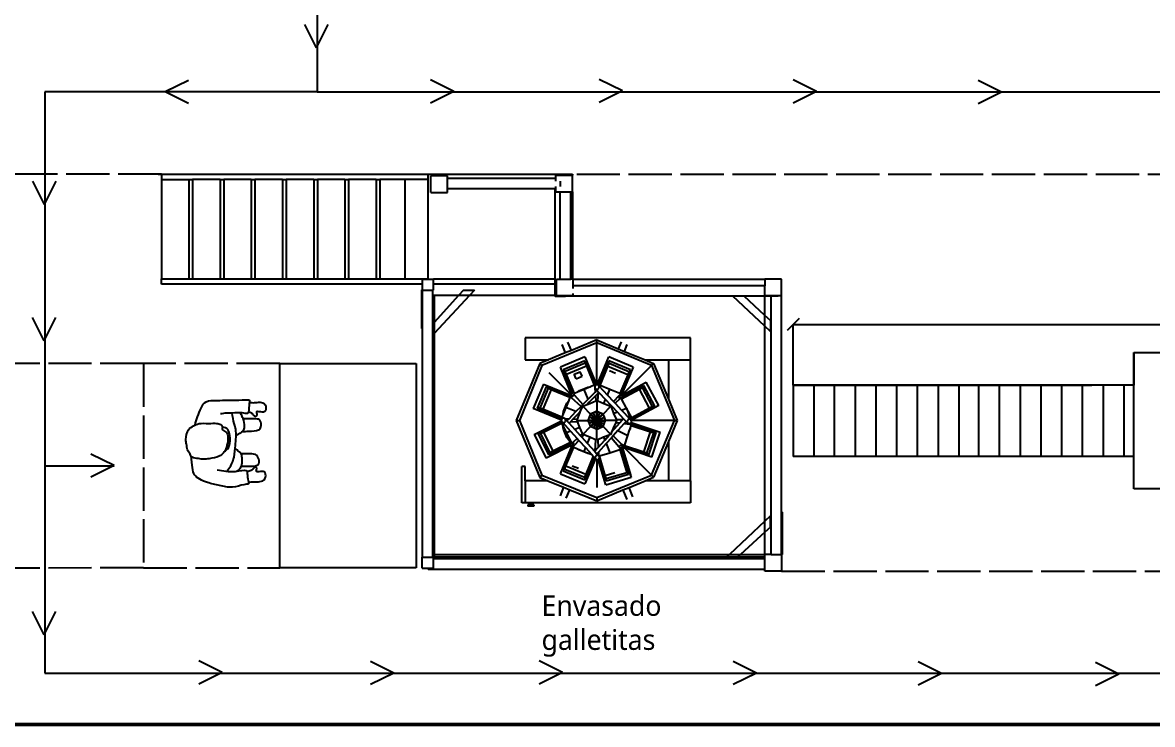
# Model space of a CAD drawing. Header units: millimetres. Extents: x 44692 to 100156, y -26273 to 14445.
# Drawn here: x 57370 to 64003, y -8084 to -3963 of the extents above; entities that cross this region are included whole.
import ezdxf

# ---------------------------------------------------------------- set-up
doc = ezdxf.new("R2010")
doc.units = ezdxf.units.MM
doc.header["$LTSCALE"] = 100
doc.linetypes.add('DASHEDX2', pattern=[3.048, 2.54, -0.508])
for name, color, linetype in [('Area circulacion', 50, 'DASHEDX2'), ('Area proceso', 90, 'DASHEDX2'), ('Cotas secundarias', 41, 'Continuous'), ('Maquinas', 200, 'Continuous'), ('Mesas-estantes', 230, 'Continuous'), ('Personal', 171, 'Continuous'), ('rotulo', 211, 'Continuous')]:
    doc.layers.add(name, color=color, linetype=linetype)
doc.layers.add('Flujo calidad', color=7, linetype='Continuous', true_color=0xf01919)
doc.layers.add('Paredes', color=7, linetype='Continuous', lineweight=50)
doc.styles.add('OpenSans', font='OpenSans-Regular.ttf')
doc.styles.add('OpenSansCondensed-Light', font='OpenSansCondensed-Light.ttf')
doc.dimstyles.new('Cotas Mateo', dxfattribs={"dimtxt": 120, "dimasz": 70, "dimexe": 0.375, "dimexo": 0.125, "dimgap": 0.1, "dimtad": 1, "dimdec": 0, "dimzin": 12, "dimdsep": 46, "dimtxsty": 'OpenSansCondensed-Light', "dimblk": 'OBLIQUE', "dimcen": 2.5, "dimazin": 3, "dimtfac": 0.5, "dimtdec": 0, "dimtmove": 2, "dimatfit": 3, "dimarcsym": 0})

# ---------------------------------------------------------------- blocks, each defined once
blk = doc.blocks.new('pa17-16')
for points, knots in [([(5.5575, 2.4391), (5.5549, 2.4218), (5.5525, 2.3852), (5.5491, 2.3329), (5.5712, 2.2599), (5.5431, 2.2589), (5.5029, 2.2526), (5.4793, 2.2435), (5.4785, 2.2813), (5.4499, 2.3438), (5.4658, 2.4235), (5.4776, 2.5033), (5.5116, 2.5798), (5.5552, 2.585), (5.608, 2.5962), (5.6336, 2.6001)], [0, 0, 0, 0, 0.404899, 0.829805, 1.276298, 1.516647, 1.885942, 2.122553, 2.418487, 2.881882, 3.382407, 3.897515, 4.613825, 5.020942, 5.393355, 5.393355, 5.393355, 5.393355]), ([(5.62, 2.5537), (5.6188, 2.5427), (5.6154, 2.5253), (5.6223, 2.4901), (5.6346, 2.4293), (5.661, 2.4064), (5.685, 2.3908), (5.7322, 2.3832), (5.7723, 2.3842), (5.7881, 2.3969), (5.8018, 2.4268), (5.8146, 2.4162), (5.8324, 2.4305), (5.8382, 2.4568), (5.8318, 2.5038), (5.8344, 2.5615), (5.8137, 2.5937), (5.7944, 2.6284), (5.7307, 2.6388), (5.7037, 2.6296), (5.6679, 2.626), (5.6442, 2.6055), (5.6228, 2.5961), (5.6214, 2.5667), (5.62, 2.5537)], [0, 0, 0, 0, 0.297584, 0.631064, 1.068635, 1.39533, 1.69617, 2.097861, 2.458938, 2.716293, 3.010442, 3.199165, 3.447293, 3.731671, 4.119196, 4.541864, 4.881702, 5.22714, 5.673063, 5.989311, 6.327668, 6.644571, 6.906626, 7.259736, 7.259736, 7.259736, 7.259736]), ([(5.8196, 2.5846), (5.837, 2.5819), (5.8817, 2.5675), (5.9755, 2.5418), (5.972, 2.4609), (5.9791, 2.3926), (5.9812, 2.315), (5.9891, 2.2612), (5.9692, 2.2664), (5.9401, 2.2663), (5.9063, 2.2668), (5.9005, 2.2811), (5.909, 2.3184), (5.9007, 2.3606), (5.9019, 2.4011), (5.8964, 2.4238), (5.8933, 2.4348)], [6.682038, 6.682038, 6.682038, 6.682038, 7.076266, 7.806153, 8.304227, 8.77662, 9.284333, 9.649979, 9.844608, 10.160206, 10.472731, 10.661147, 10.998544, 11.371438, 11.724832, 12.051545, 12.051545, 12.051545, 12.051545]), ([(5.5522, 2.3809), (5.573, 2.3653), (5.6222, 2.3398), (5.6924, 2.3383), (5.7952, 2.3323), (5.8376, 2.352), (5.881, 2.3613), (5.9019, 2.366)], [0, 0, 0, 0, 0.49262, 0.970296, 1.525877, 1.91054, 2.357805, 2.357805, 2.357805, 2.357805]), ([(5.6724, 2.3994), (5.675, 2.3947), (5.6837, 2.383), (5.7041, 2.3718), (5.7348, 2.3697), (5.774, 2.3728), (5.8085, 2.3874), (5.8116, 2.4015), (5.8144, 2.4199)], [0.121052, 0.121052, 0.121052, 0.121052, 0.297289, 0.584433, 0.895396, 1.26174, 1.600834, 1.760925, 1.760925, 1.760925, 1.760925]), ([(5.5552, 2.3206), (5.5597, 2.3147), (5.5706, 2.3043), (5.5892, 2.2916), (5.6248, 2.2913), (5.6613, 2.2967), (5.6731, 2.3154), (5.6858, 2.3299), (5.6912, 2.3378)], [0, 0, 0, 0, 0.262594, 0.520609, 0.853848, 1.185107, 1.43842, 1.738028, 1.738028, 1.738028, 1.738028]), ([(5.7713, 2.3359), (5.7736, 2.3305), (5.7786, 2.3203), (5.7954, 2.2951), (5.8154, 2.2848), (5.8612, 2.2906), (5.8838, 2.3057), (5.8988, 2.3117), (5.9058, 2.3148)], [0, 0, 0, 0, 0.233477, 0.532145, 0.79329, 1.163492, 1.458071, 1.725911, 1.725911, 1.725911, 1.725911]), ([(5.4915, 2.2484), (5.4936, 2.2374), (5.4981, 2.215), (5.4968, 2.1806), (5.512, 2.1445), (5.5569, 2.147), (5.5634, 2.1681), (5.5498, 2.2128), (5.5753, 2.1995), (5.5912, 2.209), (5.5741, 2.2257), (5.5617, 2.2339), (5.5559, 2.2515), (5.5556, 2.26)], [0, 0, 0, 0, 0.324329, 0.654038, 0.980089, 1.31306, 1.562526, 1.890179, 2.123217, 2.319335, 2.559559, 2.78492, 3.066636, 3.066636, 3.066636, 3.066636]), ([(5.5867, 2.2952), (5.5866, 2.2877), (5.5872, 2.2667), (5.5883, 2.1873), (5.6353, 2.19), (5.6673, 2.2128), (5.6606, 2.2618), (5.6599, 2.2881), (5.6606, 2.3008)], [0.078483, 0.078483, 0.078483, 0.078483, 0.321516, 0.797556, 1.122606, 1.448668, 1.830958, 2.166281, 2.166281, 2.166281, 2.166281]), ([(5.7943, 2.2992), (5.7951, 2.2858), (5.7984, 2.2614), (5.8038, 2.2002), (5.8255, 2.1869), (5.8672, 2.191), (5.8755, 2.2117), (5.8718, 2.2605), (5.8715, 2.286), (5.871, 2.2978)], [0, 0, 0, 0, 0.353805, 0.775896, 1.041599, 1.377968, 1.615337, 2.001902, 2.313716, 2.313716, 2.313716, 2.313716]), ([(5.9713, 2.2652), (5.9703, 2.2553), (5.9686, 2.234), (5.9786, 2.2017), (5.9668, 2.1644), (5.9218, 2.1628), (5.9134, 2.1832), (5.9229, 2.229), (5.8988, 2.2135), (5.882, 2.2215), (5.8976, 2.2397), (5.908, 2.248), (5.912, 2.2618), (5.9127, 2.2683)], [0.038839, 0.038839, 0.038839, 0.038839, 0.324329, 0.654038, 0.980089, 1.31306, 1.562526, 1.890179, 2.123217, 2.319335, 2.559559, 2.78492, 2.989829, 2.989829, 2.989829, 2.989829])]:
    blk.add_open_spline(points, degree=3, knots=knots)
blk = doc.blocks.new('_OBLIQUE')
at = {"color": 0, "linetype": 'ByBlock'}
blk.add_line((-0.5, -0.5), (0.5, 0.5), dxfattribs=at)
blk = doc.blocks.new('*D85')
at = {"layer": 'Cotas secundarias', "color": 0, "lineweight": -2, "transparency": 16777216}
for p, q in [((61893.7, -6091.3), (61893.7, -5735.9)), ((61893.7, -5736.3), (65713.9, -5736.3)), ((68893.7, -5736.3), (66137, -5736.3)), ((68893.7, -5953.4), (68893.7, -5735.9))]:
    blk.add_line(p, q, dxfattribs=at)
at = {"layer": 'Defpoints', "color": 0, "transparency": 16777216}
for p in [(68893.7, -5736.3), (68893.7, -5953.5), (61893.7, -6091.4)]:
    blk.add_point(p, dxfattribs=at)
at = {"layer": 'Cotas secundarias', "color": 0, "lineweight": -2, "transparency": 16777216, "xscale": 70, "yscale": 70, "zscale": 70, "rotation": 180}
blk.add_blockref('_OBLIQUE', (61893.7, -5736.3), dxfattribs=at)
at = {"layer": 'Cotas secundarias', "color": 0, "lineweight": -2, "transparency": 16777216, "xscale": 70, "yscale": 70, "zscale": 70}
blk.add_blockref('_OBLIQUE', (68893.7, -5736.3), dxfattribs=at)
at = {"layer": 'Cotas secundarias', "color": 0, "transparency": 16777216, "insert": (65925.5, -5736.3), "char_height": 120, "attachment_point": 5, "style": 'OpenSansCondensed-Light'}
blk.add_mtext('7000', dxfattribs=at)

msp = doc.modelspace()

# ---------------------------------------------------------------- linework, layer by layer
at = {"layer": 'Area circulacion', "linetype": 'DASHEDX2'}
msp.add_line((58184.399, -4852.442), (54277.907, -4852.474), dxfattribs=at)
at = {"layer": 'Area circulacion', "color": 2, "linetype": 'DASHEDX2'}
for p, q in [((58184.399, -4852.442), (72058.876, -4852.442)), ((61825.47, -7183.835), (68762.546, -7183.835))]:
    msp.add_line(p, q, dxfattribs=at)
at = {"layer": 'Area circulacion'}
for p, q in [((58079.848, -5965.563), (54277.906, -5965.563)), ((58079.848, -7165.563), (54277.905, -7167.662))]:
    msp.add_line(p, q, dxfattribs=at)
at = {"layer": 'Area proceso', "linetype": 'DASHEDX2'}
for p, q in [((58879.848, -5965.563), (58079.848, -5965.563)), ((58079.848, -5965.563), (58079.848, -7165.563)), ((58079.848, -7165.563), (58879.848, -7165.563))]:
    msp.add_line(p, q, dxfattribs=at)
at = {"layer": 'Flujo calidad'}
for p, q in [((59098.703, -3655.216), (59098.703, -4369.534)), ((59096.026, -4111.065), (59027.663, -3974.341)), ((59096.026, -4111.065), (59164.388, -3974.341)), ((58206.444, -4368.829), (58343.169, -4300.467)), ((59901.043, -4368.515), (59764.319, -4300.152)), ((60891.853, -4364.935), (60755.129, -4296.573)), ((62031.34, -4368.45), (61894.615, -4300.088)), ((63117.079, -4372.121), (62980.355, -4303.759)), ((59098.703, -4369.534), (57499.47, -4369.534)), ((57499.47, -4369.534), (57499.47, -6565.077)), ((58206.444, -4368.829), (58343.169, -4437.192)), ((59098.703, -4369.534), (64840.942, -4369.534)), ((59901.043, -4368.515), (59764.319, -4436.877)), ((60891.853, -4364.935), (60755.129, -4433.298)), ((62031.34, -4368.45), (61894.615, -4436.812)), ((63117.079, -4372.121), (62980.355, -4440.483)), ((57498.618, -5032.009), (57430.255, -4895.284)), ((57498.618, -5032.009), (57566.98, -4895.284)), ((57496.047, -5832.332), (57427.685, -5695.607)), ((57496.047, -5832.332), (57564.409, -5695.607)), ((57906.614, -6564.859), (57769.889, -6496.497)), ((57499.47, -6565.077), (57499.47, -7784.112)), ((57499.47, -6565.077), (57907.652, -6565.077)), ((57906.614, -6564.859), (57769.889, -6633.221)), ((57495.756, -7557.781), (57427.394, -7421.056)), ((57495.756, -7557.781), (57564.118, -7421.056)), ((58540.611, -7778.668), (58403.887, -7710.306)), ((59548.811, -7782.37), (59412.087, -7714.008)), ((60539.621, -7778.791), (60402.897, -7710.429)), ((61679.108, -7782.305), (61542.383, -7713.943)), ((62764.847, -7785.977), (62628.123, -7717.615)), ((63805.484, -7789.685), (63668.76, -7721.323)), ((57499.47, -7784.112), (64622.277, -7784.112)), ((58540.611, -7778.668), (58403.887, -7847.03)), ((59548.811, -7782.37), (59412.087, -7850.732)), ((60539.621, -7778.791), (60402.897, -7847.153)), ((61679.108, -7782.305), (61542.383, -7850.667)), ((62764.847, -7785.977), (62628.123, -7854.339)), ((63805.484, -7789.685), (63668.76, -7858.047))]:
    msp.add_line(p, q, dxfattribs=at)
at = {"layer": 'Maquinas'}
for p, q in [((58164.991, -4852.442), (58184.399, -4852.442)), ((58184.399, -4852.442), (58184.399, -4884.789)), ((58184.399, -4852.442), (59749.958, -4852.442)), ((58184.399, -4884.789), (58184.399, -5467.021)), ((58184.399, -4884.789), (58346.13, -4884.789)), ((58346.13, -4884.789), (58346.13, -5467.021)), ((58346.13, -4884.789), (58367.554, -4884.789)), ((58367.554, -4884.789), (58367.554, -5467.021)), ((58529.286, -4884.789), (58367.554, -4884.789)), ((58529.286, -4884.789), (58529.286, -5467.021)), ((58529.286, -4884.789), (58550.71, -4884.789)), ((58550.71, -4884.789), (58550.71, -5467.021)), ((58712.441, -4884.789), (58550.71, -4884.789)), ((58712.441, -4884.789), (58712.441, -5467.021)), ((58712.441, -4884.789), (58733.865, -4884.789)), ((58733.865, -4884.789), (58733.865, -5467.021)), ((58895.597, -4884.789), (58733.865, -4884.789)), ((58895.597, -4884.789), (58895.597, -5467.021)), ((58895.597, -4884.789), (58917.021, -4884.789)), ((58917.021, -4884.789), (58917.021, -5467.021)), ((59078.752, -4884.789), (58917.021, -4884.789)), ((59078.752, -4884.789), (59078.752, -5467.021)), ((59078.752, -4884.789), (59100.176, -4884.789)), ((59100.176, -4884.789), (59100.176, -5467.021)), ((59261.908, -4884.789), (59100.176, -4884.789)), ((59261.908, -4884.789), (59261.908, -5467.021)), ((59261.908, -4884.789), (59283.332, -4884.789)), ((59283.332, -4884.789), (59283.332, -5467.021)), ((59445.063, -4884.789), (59283.332, -4884.789)), ((59445.063, -4884.789), (59445.063, -5467.021)), ((59445.063, -4884.789), (59466.487, -4884.789)), ((59466.487, -4884.789), (59466.487, -5467.021)), ((59614.385, -4884.789), (59466.487, -4884.789)), ((59614.385, -4884.789), (59614.385, -5467.021)), ((59749.958, -4884.789), (59614.385, -4884.789)), ((59749.958, -4884.789), (59749.958, -4852.442)), ((59749.958, -4852.442), (60597.43, -4852.442)), ((59749.958, -5467.021), (59749.958, -4884.789)), ((59864.359, -4863.93), (59767.321, -4863.93)), ((59767.321, -4960.969), (59767.321, -4863.93)), ((59864.359, -4878.824), (59864.359, -4863.93)), ((60500.392, -4878.824), (59864.359, -4878.824)), ((59864.359, -4940.417), (59864.359, -4878.824)), ((60500.392, -4860.073), (60597.43, -4860.073)), ((60500.392, -4878.824), (60500.392, -4860.073)), ((60500.392, -4894.005), (60500.392, -4878.824)), ((60526.433, -4894.005), (60526.433, -4925.235)), ((60597.43, -4852.442), (60597.43, -4860.073)), ((60597.43, -4957.112), (60597.43, -4860.073)), ((59767.321, -4960.969), (59864.359, -4960.969)), ((59864.359, -4960.969), (59864.359, -4940.417)), ((60495.637, -4940.417), (59864.359, -4940.417)), ((60500.392, -4940.417), (60495.637, -4940.417)), ((60495.637, -5469.483), (60495.637, -4940.417)), ((60500.392, -4940.417), (60500.392, -4925.235)), ((60500.392, -4957.112), (60500.392, -4940.417)), ((60500.392, -4957.112), (60526.269, -4957.112)), ((60526.269, -5469.483), (60526.269, -4957.112)), ((60526.269, -4957.112), (60587.862, -4957.112)), ((60587.862, -5469.483), (60587.862, -4957.112)), ((60587.862, -4957.112), (60597.43, -4957.112)), ((60597.43, -4957.112), (60597.43, -5469.483)), ((58184.399, -5499.368), (58184.399, -5467.021)), ((58184.399, -5467.021), (58346.13, -5467.021)), ((59716.493, -5499.368), (58184.399, -5499.368)), ((58346.13, -5467.021), (58367.554, -5467.021)), ((58367.554, -5467.021), (58529.286, -5467.021)), ((58529.286, -5467.021), (58550.71, -5467.021)), ((58550.71, -5467.021), (58712.441, -5467.021)), ((58712.441, -5467.021), (58733.865, -5467.021)), ((58733.865, -5467.021), (58895.597, -5467.021)), ((58895.597, -5467.021), (58917.021, -5467.021)), ((58917.021, -5467.021), (59078.752, -5467.021)), ((59078.752, -5467.021), (59100.176, -5467.021)), ((59100.176, -5467.021), (59261.908, -5467.021)), ((59261.908, -5467.021), (59283.332, -5467.021)), ((59283.332, -5467.021), (59445.063, -5467.021)), ((59445.063, -5467.021), (59466.487, -5467.021)), ((59466.487, -5467.021), (59614.385, -5467.021)), ((59614.385, -5467.021), (59749.958, -5467.021)), ((59716.493, -5469.483), (59716.493, -5499.368)), ((59716.493, -5469.483), (59749.958, -5469.483)), ((59716.493, -5469.483), (59716.493, -5534.175)), ((59716.493, -5469.483), (59716.493, -5534.175)), ((59716.493, -5499.368), (59716.493, -5532.333)), ((59749.958, -5469.483), (59749.958, -5467.021)), ((59749.958, -5469.483), (59781.186, -5469.483)), ((59781.186, -5499.368), (59781.186, -5469.483)), ((60495.637, -5469.483), (59781.186, -5469.483)), ((60495.637, -5499.368), (59781.186, -5499.368)), ((59781.186, -5534.175), (59781.186, -5499.368)), ((60495.637, -5499.368), (60495.637, -5469.483)), ((60495.637, -5566.521), (60495.637, -5499.368)), ((60504.533, -5469.483), (60526.269, -5469.483)), ((60504.533, -5566.521), (60504.533, -5469.483)), ((60526.269, -5469.483), (60587.862, -5469.483)), ((60597.43, -5469.483), (60587.862, -5469.483)), ((60601.571, -5469.483), (60597.43, -5469.483)), ((60601.571, -5508.298), (60601.571, -5469.483)), ((60601.571, -5469.483), (61728.431, -5469.483)), ((61728.431, -5469.483), (61728.431, -5508.298)), ((61825.47, -5469.483), (61728.431, -5469.483)), ((61728.431, -5469.483), (61728.431, -5508.298)), ((61825.47, -5566.521), (61825.47, -5469.483)), ((59711.11, -5532.333), (59711.11, -5694.064)), ((59711.11, -5532.333), (59716.493, -5532.333)), ((59716.493, -5534.175), (59716.493, -5532.333)), ((59716.493, -5534.175), (59778.086, -5534.175)), ((59716.493, -5534.175), (59716.493, -7102.969)), ((59716.493, -5694.064), (59716.493, -5534.175)), ((59778.086, -5534.175), (59781.186, -5534.175)), ((59778.086, -5566.521), (59778.086, -5534.175)), ((59785.291, -5566.521), (59778.086, -5566.521)), ((59778.086, -7102.969), (59778.086, -5566.521)), ((59929.439, -5566.521), (59785.291, -5566.521)), ((59785.291, -5566.521), (59785.291, -5723.774)), ((59993.458, -5566.521), (59785.291, -5788.566)), ((59929.439, -5566.521), (59785.291, -5723.774)), ((59959.09, -5534.175), (59929.439, -5566.521)), ((59993.458, -5566.521), (59929.439, -5566.521)), ((59959.09, -5534.175), (60023.783, -5534.175)), ((60023.783, -5534.175), (59993.458, -5566.521)), ((60495.637, -5566.521), (59993.458, -5566.521)), ((60495.637, -5571.034), (60495.637, -5566.521)), ((60557.23, -5571.034), (60495.637, -5571.034)), ((60504.533, -5566.521), (60601.571, -5566.521)), ((60504.533, -5569.892), (60504.533, -5566.521)), ((60557.23, -5569.892), (60504.533, -5569.892)), ((60557.23, -5571.034), (60557.23, -5569.892)), ((61540.105, -5569.892), (60557.23, -5569.892)), ((61728.431, -5508.298), (60601.571, -5508.298)), ((60601.571, -5523.697), (60601.571, -5508.298)), ((60601.571, -5566.521), (60601.571, -5554.493)), ((61728.431, -5746.448), (61540.105, -5569.892)), ((61605.663, -5569.892), (61540.105, -5569.892)), ((61728.431, -5682.429), (61605.663, -5569.892)), ((61728.431, -5569.892), (61605.663, -5569.892)), ((61728.431, -5566.521), (61728.431, -5508.298)), ((61728.431, -5566.521), (61805.235, -5566.521)), ((61728.431, -5682.429), (61728.431, -5569.892)), ((61763.876, -5569.892), (61728.431, -5569.892)), ((61763.876, -7086.796), (61763.876, -5569.892)), ((61805.235, -5569.892), (61763.876, -5569.892)), ((61805.235, -5566.521), (61825.47, -5566.521)), ((61805.235, -5569.892), (61805.235, -5566.521)), ((61825.47, -6837.73), (61825.47, -5566.521)), ((59711.11, -5694.064), (59711.11, -5758.757)), ((59711.11, -5694.064), (59716.493, -5694.064)), ((61760.777, -5712.08), (61728.431, -5682.429)), ((61728.431, -5746.448), (61728.431, -5682.429)), ((59711.11, -5758.757), (59716.493, -5758.757)), ((59785.291, -5723.774), (59781.186, -5728.253)), ((59781.186, -5728.253), (59781.186, -5792.945)), ((59785.291, -5723.774), (59785.291, -5788.566)), ((61760.777, -5776.772), (61728.431, -5746.448)), ((61728.431, -6890.697), (61728.431, -5746.448)), ((61760.777, -5712.08), (61760.777, -5776.772)), ((59785.291, -5788.566), (59781.186, -5792.945)), ((59785.291, -5788.566), (59785.291, -7086.796)), ((61290.44, -5814.765), (60320.052, -5814.765)), ((60320.052, -5814.765), (60320.052, -5944.15)), ((60740.553, -5826.482), (60591.929, -5888.044)), ((60740.553, -5842.787), (60740.553, -5826.482)), ((60740.553, -5826.482), (60867.337, -5878.998)), ((61290.44, -5944.15), (61290.44, -5814.765)), ((60740.553, -5842.787), (60418.19, -5976.314)), ((60556.069, -5902.898), (60456.478, -5944.15)), ((60535.847, -5854.079), (60556.069, -5902.898)), ((60591.929, -5888.044), (60556.069, -5902.898)), ((60591.929, -5888.044), (60571.708, -5839.225)), ((60740.553, -6090.729), (60740.553, -5842.787)), ((61062.959, -5976.332), (60740.553, -5842.787)), ((60884.021, -5838.72), (60867.337, -5878.998)), ((60867.337, -5878.998), (60903.198, -5893.852)), ((60903.198, -5893.852), (60919.882, -5853.574)), ((60903.198, -5893.852), (61024.628, -5944.15)), ((63893.713, -6701.333), (63893.713, -5901.383)), ((63893.713, -5901.383), (64495.566, -5901.383)), ((63893.713, -5901.383), (63893.713, -6091.383)), ((60406.618, -5964.803), (60266.931, -6298.738)), ((60320.052, -5944.15), (60456.478, -5944.15)), ((60406.819, -5964.323), (60406.618, -5964.803)), ((60407.098, -5964.604), (60406.618, -5964.803)), ((60418.147, -5976.332), (60406.618, -5964.803)), ((60407.098, -5964.604), (60406.819, -5964.323)), ((60456.478, -5944.15), (60407.098, -5964.604)), ((60670.338, -5926.757), (60526.895, -5986.173)), ((60670.923, -5949.631), (60544.177, -6002.132)), ((60672.267, -5963.441), (60555.897, -6011.643)), ((60670.338, -5926.757), (60738.426, -6091.134)), ((60672.267, -5963.441), (60670.923, -5949.631)), ((60670.923, -5949.631), (60729.277, -6090.511)), ((60672.267, -5963.441), (60679.716, -5981.425)), ((60742.902, -6090.601), (60810.768, -5926.757)), ((60753.35, -6091.141), (60811.704, -5950.261)), ((60805.816, -5983.258), (60813.265, -5965.275)), ((60954.211, -5986.173), (60810.768, -5926.757)), ((60938.451, -6002.762), (60811.704, -5950.261)), ((60813.265, -5965.275), (60811.704, -5950.261)), ((60929.635, -6013.477), (60813.265, -5965.275)), ((61024.628, -5944.15), (61161.055, -5944.15)), ((61024.628, -5944.15), (61074.488, -5964.803)), ((61062.959, -5976.332), (61074.488, -5964.803)), ((61074.488, -5964.803), (61161.055, -6173.793)), ((61161.055, -5944.15), (61161.055, -6173.793)), ((61161.055, -5944.15), (61290.44, -5944.15)), ((61290.44, -6653.326), (61290.44, -5944.15)), ((60418.147, -5976.332), (60286.816, -6298.738)), ((60418.19, -5976.314), (60418.147, -5976.332)), ((60504.155, -6062.34), (60462.047, -6019.937)), ((60596.832, -6155.017), (60526.895, -5986.173)), ((60555.897, -6011.643), (60544.177, -6002.132)), ((60602.531, -6143.011), (60544.177, -6002.132)), ((60563.346, -6029.627), (60555.897, -6011.643)), ((60679.716, -5981.425), (60563.346, -6029.627)), ((60609.171, -6140.26), (60563.346, -6029.627)), ((60607.798, -6027.784), (60607.893, -6028.014)), ((60607.893, -6028.014), (60643.754, -6013.16)), ((60619.111, -6055.096), (60607.893, -6028.014)), ((60643.754, -6013.16), (60643.659, -6012.93)), ((60654.972, -6040.242), (60643.754, -6013.16)), ((60679.716, -5981.425), (60725.542, -6092.058)), ((60759.991, -6093.891), (60805.816, -5983.258)), ((60922.186, -6031.46), (60805.816, -5983.258)), ((60814.631, -6006.241), (60850.492, -6021.095)), ((60922.186, -6031.46), (60876.361, -6142.093)), ((60938.451, -6002.762), (60880.097, -6143.641)), ((60954.211, -5986.173), (60884.781, -6153.792)), ((61062.959, -5976.332), (60886.328, -6152.963)), ((60929.635, -6013.477), (60922.186, -6031.46)), ((60929.635, -6013.477), (60938.451, -6002.762)), ((61062.959, -5976.332), (61196.854, -6298.738)), ((60427.596, -6085.472), (60368.18, -6228.916)), ((60444.184, -6101.233), (60391.684, -6227.98)), ((60427.596, -6085.472), (60596.675, -6155.507)), ((60454.899, -6110.048), (60444.184, -6101.233)), ((60444.184, -6101.233), (60585.063, -6159.587)), ((60568.382, -6126.567), (60504.155, -6062.34)), ((60568.158, -6126.791), (60504.155, -6062.34)), ((60619.111, -6055.096), (60654.972, -6040.242)), ((60703.638, -6101.131), (60665.904, -6116.761)), ((60688.151, -6103.17), (60703.638, -6101.131)), ((60725.542, -6092.058), (60703.638, -6101.131)), ((60729.277, -6090.511), (60725.542, -6092.058)), ((60729.277, -6090.511), (60729.788, -6099.933)), ((60729.718, -6100.1), (60729.277, -6103.449)), ((60729.788, -6099.933), (60729.718, -6100.1)), ((60731.011, -6096.98), (60729.788, -6099.933)), ((60733.067, -6094.3), (60731.011, -6096.98)), ((60735.747, -6092.244), (60733.067, -6094.3)), ((60738.426, -6091.134), (60735.747, -6092.244)), ((60738.867, -6090.951), (60738.426, -6091.134)), ((60740.553, -6090.729), (60738.867, -6090.951)), ((60742.216, -6090.511), (60740.553, -6090.729)), ((60742.902, -6090.601), (60742.216, -6090.511)), ((60745.565, -6090.951), (60742.902, -6090.601)), ((60748.685, -6092.244), (60745.565, -6090.951)), ((60751.365, -6094.3), (60748.685, -6092.244)), ((60753.022, -6096.46), (60751.365, -6094.3)), ((60751.424, -6094.841), (60753.421, -6096.98)), ((60753.022, -6096.46), (60753.35, -6091.141)), ((60753.421, -6096.98), (60753.022, -6096.46)), ((60759.991, -6093.891), (60753.35, -6091.141)), ((60754.713, -6100.1), (60753.421, -6096.98)), ((60753.421, -6096.98), (60802.996, -6150.073)), ((60755.154, -6103.449), (60754.713, -6100.1)), ((60816.723, -6117.391), (60759.991, -6093.891)), ((60882.803, -6166.04), (61017.19, -6093.983)), ((60886.328, -6152.963), (61031.353, -6075.201)), ((61008.889, -6106.589), (61017.19, -6093.983)), ((61082.019, -6214.888), (61017.19, -6093.983)), ((61104.722, -6212.034), (61031.353, -6075.201)), ((61893.713, -6091.383), (61893.713, -6511.333)), ((63893.713, -6091.383), (61893.713, -6091.383)), ((61893.713, -6091.383), (63647.348, -6091.383)), ((62014.323, -6091.383), (62014.323, -6511.333)), ((62135.54, -6091.383), (62135.54, -6511.333)), ((62258.749, -6091.383), (62258.749, -6511.333)), ((62379.967, -6091.383), (62379.967, -6511.333)), ((62501.315, -6091.383), (62501.315, -6511.333)), ((62622.533, -6091.383), (62622.533, -6511.333)), ((62745.741, -6091.383), (62745.741, -6511.333)), ((62866.959, -6091.383), (62866.959, -6511.333)), ((62982.597, -6091.383), (62982.597, -6511.333)), ((63103.815, -6091.383), (63103.815, -6511.333)), ((63227.023, -6091.383), (63227.023, -6511.333)), ((63348.241, -6091.383), (63348.241, -6511.333)), ((63469.59, -6091.383), (63469.59, -6511.333)), ((63590.808, -6091.383), (63590.808, -6511.333)), ((63714.016, -6091.383), (63714.016, -6511.333)), ((63835.234, -6091.383), (63835.234, -6511.333)), ((60454.899, -6110.048), (60406.697, -6226.418)), ((60472.883, -6117.497), (60424.681, -6233.867)), ((60454.899, -6110.048), (60472.883, -6117.497)), ((60472.883, -6117.497), (60583.516, -6163.323)), ((60568.382, -6126.567), (60568.158, -6126.791)), ((60596.675, -6155.507), (60568.158, -6126.791)), ((60596.832, -6155.017), (60568.382, -6126.567)), ((60583.516, -6163.323), (60574.221, -6185.763)), ((60585.063, -6159.587), (60583.516, -6163.323)), ((60592.673, -6166.397), (60585.063, -6159.587)), ((60592.673, -6166.397), (60596.888, -6156.223)), ((60648.863, -6216.683), (60592.673, -6166.397)), ((60597.11, -6155.687), (60596.675, -6155.507)), ((60596.832, -6155.017), (60597.11, -6155.687)), ((60597.034, -6155.869), (60596.888, -6156.223)), ((60596.888, -6156.223), (60597.105, -6155.94)), ((60597.11, -6155.687), (60597.034, -6155.869)), ((60597.105, -6155.94), (60597.034, -6155.869)), ((60597.105, -6155.94), (60597.387, -6155.572)), ((60597.11, -6155.687), (60597.387, -6155.572)), ((60597.387, -6155.572), (60609.293, -6150.64)), ((60609.171, -6140.26), (60602.531, -6143.011)), ((60602.531, -6143.011), (60609.293, -6150.64)), ((60626.927, -6132.905), (60609.171, -6140.26)), ((60609.293, -6150.64), (60658.832, -6206.534)), ((60665.904, -6116.761), (60626.927, -6132.905)), ((60626.927, -6132.905), (60639.32, -6123.396)), ((60639.32, -6123.396), (60688.151, -6103.17)), ((60689.799, -6175.01), (60665.904, -6116.761)), ((60689.799, -6175.01), (60731.551, -6132.506)), ((60732.814, -6155.818), (60697.089, -6192.782)), ((60729.277, -6103.449), (60729.718, -6106.798)), ((60729.718, -6106.798), (60730.226, -6108.023)), ((60730.226, -6108.023), (60731.551, -6132.506)), ((60730.226, -6108.023), (60731.011, -6109.918)), ((60731.011, -6109.918), (60732.791, -6112.239)), ((60731.551, -6132.506), (60741.859, -6122.014)), ((60732.791, -6112.239), (60732.759, -6112.268)), ((60732.791, -6112.239), (60732.759, -6112.268)), ((60732.759, -6112.268), (60733.067, -6112.598)), ((60732.791, -6112.239), (60733.067, -6112.598)), ((60750.49, -6137.528), (60732.814, -6155.818)), ((60732.814, -6155.818), (60734.386, -6184.846)), ((60733.067, -6112.598), (60735.747, -6114.654)), ((60733.067, -6112.598), (60741.859, -6122.014)), ((60735.747, -6114.654), (60738.867, -6115.947)), ((60738.867, -6115.947), (60742.216, -6116.388)), ((60741.859, -6122.014), (60753.468, -6134.447)), ((60742.216, -6116.388), (60745.565, -6115.947)), ((60745.565, -6115.947), (60748.685, -6114.654)), ((60747.552, -6185.191), (60750.49, -6137.528)), ((60748.685, -6114.654), (60751.365, -6112.598)), ((60753.468, -6134.447), (60750.49, -6137.528)), ((60751.365, -6112.598), (60753.421, -6109.918)), ((60753.421, -6109.918), (60754.713, -6106.798)), ((60753.468, -6134.447), (60792.156, -6175.881)), ((60754.713, -6106.798), (60755.154, -6103.449)), ((60802.996, -6150.073), (60816.723, -6117.391)), ((60802.996, -6150.073), (60839.314, -6188.969)), ((60876.361, -6142.093), (60816.723, -6117.391)), ((60839.314, -6188.969), (60873.26, -6151.24)), ((60869.651, -6161.905), (60882.446, -6155.045)), ((60869.651, -6161.905), (60875.514, -6172.84)), ((60873.26, -6151.24), (60880.097, -6143.641)), ((60873.26, -6151.24), (60882.446, -6155.045)), ((60882.803, -6166.04), (60875.514, -6172.84)), ((60880.097, -6143.641), (60876.361, -6142.093)), ((60882.446, -6155.045), (60884.781, -6153.792)), ((60883.997, -6155.687), (60882.446, -6155.045)), ((60886.2, -6172.375), (60882.803, -6166.04)), ((60884.781, -6153.792), (60883.997, -6155.687)), ((60886.328, -6152.963), (60884.781, -6153.792)), ((60886.2, -6172.375), (60991.734, -6115.788)), ((60991.734, -6115.788), (61008.889, -6106.589)), ((61051.256, -6226.795), (60991.734, -6115.788)), ((61068.411, -6217.597), (61008.889, -6106.589)), ((60532.846, -6297.123), (60368.18, -6228.916)), ((60406.697, -6226.418), (60391.684, -6227.98)), ((60532.563, -6286.334), (60391.684, -6227.98)), ((60424.681, -6233.867), (60406.697, -6226.418)), ((60535.314, -6279.693), (60424.681, -6233.867)), ((60558.813, -6222.96), (60543.053, -6261.009)), ((60544.985, -6246.336), (60565.211, -6197.504)), ((60574.221, -6185.763), (60558.813, -6222.96)), ((60618.322, -6247.773), (60558.813, -6222.96)), ((60565.211, -6197.504), (60574.221, -6185.763)), ((60618.322, -6247.773), (60648.863, -6216.683)), ((60646.174, -6245.461), (60658.213, -6216.398)), ((60648.863, -6216.683), (60658.832, -6206.534)), ((60658.213, -6216.398), (60684.979, -6205.311)), ((60658.213, -6216.398), (60703.409, -6261.593)), ((60658.832, -6206.534), (60689.799, -6175.01)), ((60697.089, -6192.782), (60684.979, -6205.311)), ((60684.979, -6205.311), (60699.723, -6199.204)), ((60699.723, -6199.204), (60697.089, -6192.782)), ((60699.723, -6199.204), (60734.386, -6184.846)), ((60734.386, -6184.846), (60740.553, -6182.291)), ((60740.553, -6182.291), (60740.553, -6246.208)), ((60740.553, -6182.291), (60747.552, -6185.191)), ((60747.552, -6185.191), (60782.215, -6199.548)), ((60777.698, -6261.593), (60822.893, -6216.398)), ((60782.215, -6199.548), (60792.156, -6175.881)), ((60782.215, -6199.548), (60816.878, -6213.906)), ((60792.156, -6175.881), (60822.169, -6208.025)), ((60816.878, -6213.906), (60822.169, -6208.025)), ((60816.878, -6213.906), (60822.893, -6216.398)), ((60822.169, -6208.025), (60829.444, -6215.816)), ((60822.893, -6216.398), (60824.545, -6220.386)), ((60829.444, -6215.816), (60824.545, -6220.386)), ((60824.545, -6220.386), (60839.967, -6257.618)), ((60829.444, -6215.816), (60860.533, -6249.112)), ((60839.314, -6188.969), (60848.117, -6198.397)), ((60875.514, -6172.84), (60848.117, -6198.397)), ((60848.117, -6198.397), (60885.736, -6238.687)), ((60885.736, -6238.687), (60915.218, -6226.493)), ((60915.218, -6226.493), (60886.2, -6172.375)), ((60915.218, -6226.493), (60938.284, -6294.002)), ((60945.721, -6283.382), (60915.218, -6226.493)), ((61104.722, -6212.034), (60943.02, -6298.738)), ((61051.256, -6226.795), (60945.721, -6283.382)), ((61082.019, -6214.888), (60947.632, -6286.946)), ((61068.411, -6217.597), (61051.256, -6226.795)), ((61068.411, -6217.597), (61082.019, -6214.888)), ((61161.055, -6173.793), (61212.809, -6298.738)), ((60266.931, -6298.738), (60286.816, -6298.738)), ((60266.931, -6298.738), (60405.652, -6633.639)), ((60286.816, -6298.738), (60286.831, -6298.773)), ((60286.831, -6298.773), (60418.134, -6621.113)), ((60373.491, -6380.999), (60532.862, -6301.539)), ((60535.314, -6279.693), (60532.563, -6286.334)), ((60532.563, -6286.334), (60541.876, -6286.889)), ((60532.573, -6299.201), (60532.563, -6299.272)), ((60532.563, -6299.272), (60532.862, -6301.539)), ((60532.846, -6297.123), (60532.573, -6299.201)), ((60533.004, -6295.923), (60532.846, -6297.123)), ((60532.862, -6301.539), (60533.004, -6302.621)), ((60534.297, -6292.803), (60533.004, -6295.923)), ((60536.353, -6290.123), (60534.297, -6292.803)), ((60543.053, -6261.009), (60535.314, -6279.693)), ((60539.032, -6288.067), (60536.353, -6290.123)), ((60541.876, -6286.889), (60539.032, -6288.067)), ((60542.153, -6286.775), (60541.876, -6286.889)), ((60545.502, -6286.334), (60542.153, -6286.775)), ((60543.053, -6261.009), (60544.985, -6246.336)), ((60548.85, -6286.775), (60545.502, -6286.334)), ((60550.346, -6287.394), (60548.85, -6286.775)), ((60550.346, -6287.394), (60577.793, -6289.031)), ((60551.971, -6288.067), (60550.346, -6287.394)), ((60554.651, -6290.123), (60551.971, -6288.067)), ((60555.039, -6290.63), (60554.651, -6290.123)), ((60555.039, -6290.63), (60555.594, -6290.128)), ((60556.707, -6292.803), (60555.039, -6290.63)), ((60555.594, -6290.128), (60565.715, -6301.326)), ((60557.999, -6295.923), (60556.707, -6292.803)), ((60558.44, -6299.272), (60557.999, -6295.923)), ((60557.999, -6302.621), (60558.44, -6299.272)), ((60565.715, -6301.326), (60577.793, -6289.031)), ((60565.715, -6301.326), (60578.505, -6315.478)), ((60577.793, -6289.031), (60618.322, -6247.773)), ((60602.633, -6290.513), (60586.029, -6307.692)), ((60636.582, -6255.386), (60602.633, -6290.513)), ((60602.633, -6290.513), (60626.914, -6291.961)), ((60624.107, -6298.738), (60626.914, -6291.961)), ((60624.107, -6298.738), (60688.023, -6298.738)), ((60626.836, -6305.328), (60624.107, -6298.738)), ((60626.914, -6291.961), (60641.256, -6257.335)), ((60646.174, -6245.461), (60636.582, -6255.386)), ((60641.256, -6257.335), (60636.582, -6255.386)), ((60641.256, -6257.335), (60646.174, -6245.461)), ((60689.289, -6295.681), (60688.023, -6298.738)), ((60688.023, -6298.738), (60689.254, -6301.711)), ((60689.254, -6301.711), (60740.553, -6298.738)), ((60689.254, -6301.711), (60695.718, -6317.316)), ((60695.759, -6280.061), (60689.289, -6295.681)), ((60689.289, -6295.681), (60740.553, -6298.738)), ((60740.553, -6298.738), (60695.718, -6317.316)), ((60702.229, -6264.441), (60695.759, -6280.061)), ((60740.553, -6298.738), (60695.759, -6280.061)), ((60703.409, -6261.593), (60702.229, -6264.441)), ((60740.553, -6298.738), (60702.229, -6264.441)), ((60740.553, -6298.738), (60702.513, -6333.72)), ((60706.498, -6260.314), (60703.409, -6261.593)), ((60740.553, -6298.738), (60706.419, -6337.13)), ((60722.134, -6253.837), (60706.498, -6260.314)), ((60706.498, -6260.314), (60740.553, -6298.738)), ((60740.553, -6298.738), (60722.037, -6343.598)), ((60737.771, -6247.36), (60722.134, -6253.837)), ((60740.553, -6298.738), (60722.134, -6253.837)), ((60740.553, -6298.738), (60737.654, -6350.067)), ((60740.553, -6246.208), (60737.771, -6247.36)), ((60737.771, -6247.36), (60740.553, -6298.738)), ((60743.711, -6247.515), (60740.553, -6246.208)), ((60740.553, -6298.738), (60743.711, -6247.515)), ((60740.553, -6298.738), (60759.347, -6253.992)), ((60740.553, -6298.738), (60774.984, -6260.469)), ((60778.443, -6263.392), (60740.553, -6298.738)), ((60740.553, -6298.738), (60785.4, -6280.188)), ((60792.567, -6297.492), (60740.553, -6298.738)), ((60740.553, -6298.738), (60784.342, -6319.842)), ((60740.553, -6298.738), (60758.843, -6343.692)), ((60740.553, -6298.738), (60743.412, -6350.084)), ((60740.553, -6298.738), (60778.25, -6334.549)), ((60740.553, -6298.738), (60790.73, -6304.421)), ((60740.553, -6298.738), (60773.299, -6337.704)), ((60759.347, -6253.992), (60743.711, -6247.515)), ((60774.984, -6260.469), (60759.347, -6253.992)), ((60777.698, -6261.593), (60774.984, -6260.469)), ((60778.443, -6263.392), (60777.698, -6261.593)), ((60785.4, -6280.188), (60778.443, -6263.392)), ((60792.567, -6297.492), (60785.4, -6280.188)), ((60790.73, -6304.421), (60793.083, -6298.738)), ((60793.083, -6298.738), (60792.567, -6297.492)), ((60857, -6298.738), (60793.083, -6298.738)), ((60839.967, -6257.618), (60860.533, -6249.112)), ((60839.967, -6257.618), (60855.856, -6295.976)), ((60857, -6298.738), (60851.782, -6311.335)), ((60892.789, -6295.092), (60855.856, -6295.976)), ((60855.856, -6295.976), (60857, -6298.738)), ((60860.533, -6249.112), (60897.963, -6289.198)), ((60876.109, -6314.09), (60892.789, -6295.092)), ((60885.736, -6238.687), (60935.971, -6292.487)), ((60892.789, -6295.092), (60897.963, -6289.198)), ((60897.963, -6289.198), (60912.389, -6304.648)), ((60920.61, -6298.738), (60919.318, -6301.858)), ((60922.666, -6296.058), (60920.61, -6298.738)), ((60925.346, -6294.002), (60922.666, -6296.058)), ((60928.466, -6292.71), (60925.346, -6294.002)), ((60931.815, -6292.269), (60928.466, -6292.71)), ((60935.164, -6292.71), (60931.815, -6292.269)), ((60935.557, -6292.872), (60935.164, -6292.71)), ((60935.557, -6292.872), (60935.971, -6292.487)), ((60938.284, -6294.002), (60935.557, -6292.872)), ((60939.848, -6292.822), (60938.284, -6294.002)), ((60940.964, -6296.058), (60938.284, -6294.002)), ((60947.632, -6286.946), (60939.848, -6292.822)), ((60943.02, -6298.738), (60939.848, -6292.822)), ((60943.02, -6298.738), (60940.964, -6296.058)), ((61196.854, -6298.738), (60943.02, -6298.738)), ((60944.313, -6301.858), (60943.02, -6298.738)), ((60947.632, -6286.946), (60945.721, -6283.382)), ((61062.959, -6621.144), (61196.854, -6298.738)), ((61212.809, -6298.738), (61161.055, -6423.683)), ((61196.854, -6298.738), (61212.809, -6298.738)), ((60396.268, -6378.82), (60532.734, -6310.781)), ((60409.951, -6376.516), (60427.371, -6367.831)), ((60427.371, -6367.831), (60534.538, -6314.399)), ((60427.371, -6367.831), (60483.573, -6480.555)), ((60532.734, -6310.781), (60538.958, -6310.42)), ((60532.734, -6310.781), (60534.538, -6314.399)), ((60533.004, -6302.621), (60534.297, -6305.741)), ((60534.297, -6305.741), (60536.353, -6308.421)), ((60534.538, -6314.399), (60542.161, -6329.688)), ((60536.353, -6308.421), (60538.958, -6310.42)), ((60536.873, -6307.049), (60540.534, -6311.099)), ((60538.958, -6310.42), (60539.032, -6310.477)), ((60539.032, -6310.477), (60540.534, -6311.099)), ((60540.534, -6311.099), (60542.153, -6311.77)), ((60540.534, -6311.099), (60586.903, -6362.405)), ((60542.153, -6311.77), (60545.502, -6312.211)), ((60544.985, -6351.14), (60542.161, -6329.688)), ((60542.161, -6329.688), (60563.341, -6372.168)), ((60565.211, -6399.971), (60544.985, -6351.14)), ((60545.502, -6312.211), (60548.85, -6311.77)), ((60548.85, -6311.77), (60551.971, -6310.477)), ((60551.971, -6310.477), (60554.651, -6308.421)), ((60554.651, -6308.421), (60556.707, -6305.741)), ((60556.707, -6305.741), (60557.999, -6302.621)), ((60586.903, -6362.405), (60563.341, -6372.168)), ((60586.029, -6307.692), (60578.505, -6315.478)), ((60578.505, -6315.478), (60611.649, -6352.151)), ((60586.029, -6307.692), (60626.836, -6305.328)), ((60586.903, -6362.405), (60625.218, -6404.8)), ((60641.165, -6339.921), (60611.649, -6352.151)), ((60611.649, -6352.151), (60643.794, -6387.718)), ((60641.165, -6339.921), (60626.836, -6305.328)), ((60656.227, -6376.284), (60641.165, -6339.921)), ((60658.213, -6381.078), (60703.409, -6335.882)), ((60695.718, -6317.316), (60702.513, -6333.72)), ((60702.513, -6333.72), (60703.409, -6335.882)), ((60706.419, -6337.13), (60703.409, -6335.882)), ((60722.037, -6343.598), (60706.419, -6337.13)), ((60737.654, -6350.067), (60722.037, -6343.598)), ((60740.553, -6351.268), (60737.654, -6350.067)), ((60740.553, -6351.268), (60743.412, -6350.084)), ((60740.553, -6415.184), (60740.553, -6351.268)), ((60743.412, -6350.084), (60758.843, -6343.692)), ((60758.843, -6343.692), (60773.299, -6337.704)), ((60773.299, -6337.704), (60777.698, -6335.882)), ((60777.698, -6335.882), (60778.25, -6334.549)), ((60777.698, -6335.882), (60822.893, -6381.078)), ((60778.25, -6334.549), (60784.342, -6319.842)), ((60784.342, -6319.842), (60790.73, -6304.421)), ((60837.622, -6345.52), (60827.892, -6369.01)), ((60827.892, -6369.01), (60845.276, -6349.209)), ((60864.483, -6358.466), (60836.509, -6389.893)), ((60851.782, -6311.335), (60837.622, -6345.52)), ((60837.622, -6345.52), (60845.276, -6349.209)), ((60845.276, -6349.209), (60876.109, -6314.09)), ((60851.782, -6311.335), (60876.109, -6314.09)), ((60901.432, -6316.958), (60864.483, -6358.466)), ((60864.483, -6358.466), (60923.688, -6387)), ((60912.389, -6304.648), (60901.432, -6316.958)), ((60901.432, -6316.958), (60935.638, -6320.832)), ((60912.389, -6304.648), (60917.306, -6309.914)), ((60919.257, -6308.093), (60917.306, -6309.914)), ((60919.318, -6301.858), (60918.877, -6305.207)), ((60918.877, -6305.207), (60919.257, -6308.093)), ((60919.257, -6308.093), (60919.318, -6308.556)), ((60919.318, -6308.556), (60920.61, -6311.676)), ((60920.61, -6311.676), (60922.666, -6314.356)), ((60922.666, -6314.356), (60925.346, -6316.412)), ((60923.688, -6387), (60933.79, -6356.768)), ((60925.346, -6316.412), (60928.466, -6317.705)), ((60928.466, -6317.705), (60931.815, -6318.146)), ((60931.815, -6318.146), (60935.164, -6317.705)), ((60933.79, -6356.768), (60936.414, -6348.915)), ((60936.121, -6351.14), (60933.79, -6356.768)), ((60935.164, -6317.705), (60936.926, -6316.975)), ((60936.926, -6316.975), (60935.638, -6320.832)), ((60935.638, -6320.832), (60945.428, -6321.941)), ((60936.414, -6348.915), (60936.121, -6351.14)), ((60936.414, -6348.915), (60943.15, -6328.758)), ((60936.926, -6316.975), (60938.284, -6316.412)), ((60938.284, -6316.412), (60940.964, -6314.356)), ((60940.964, -6314.356), (60943.02, -6311.676)), ((60943.02, -6311.676), (60943.361, -6310.855)), ((60943.15, -6328.758), (60945.428, -6321.941)), ((60943.15, -6328.758), (61056.725, -6366.709)), ((60943.361, -6310.855), (60944.313, -6308.556)), ((60943.361, -6310.855), (61113.434, -6367.685)), ((60944.754, -6305.207), (60944.313, -6301.858)), ((60944.313, -6308.556), (60944.754, -6305.207)), ((60945.428, -6321.941), (61090.054, -6370.267)), ((61016.806, -6486.174), (61056.725, -6366.709)), ((61056.725, -6366.709), (61075.187, -6372.878)), ((61064.229, -6514.943), (61113.434, -6367.685)), ((60373.491, -6380.999), (60442.768, -6519.948)), ((60409.951, -6376.516), (60396.268, -6378.82)), ((60396.268, -6378.82), (60457.482, -6501.595)), ((60409.951, -6376.516), (60466.153, -6489.24)), ((60593.947, -6433.556), (60457.482, -6501.595)), ((60587.345, -6428.816), (60483.573, -6480.555)), ((60563.341, -6372.168), (60590.74, -6427.123)), ((60587.345, -6428.816), (60565.211, -6399.971)), ((60590.74, -6427.123), (60587.345, -6428.816)), ((60590.74, -6427.123), (60593.947, -6433.556)), ((60601.331, -6426.767), (60593.947, -6433.556)), ((60625.218, -6404.8), (60601.331, -6426.767)), ((60606.971, -6438.08), (60601.331, -6426.767)), ((60635.823, -6416.533), (60608.819, -6446.905)), ((60625.218, -6404.8), (60635.823, -6416.533)), ((60635.823, -6416.533), (60674.341, -6459.152)), ((60656.227, -6376.284), (60643.794, -6387.718)), ((60643.794, -6387.718), (60652.69, -6397.561)), ((60664.887, -6383.843), (60652.69, -6397.561)), ((60652.69, -6397.561), (60685.005, -6433.316)), ((60658.213, -6381.078), (60656.227, -6376.284)), ((60664.887, -6383.843), (60658.213, -6381.078)), ((60699.507, -6398.182), (60664.887, -6383.843)), ((60699.507, -6398.182), (60685.005, -6433.316)), ((60685.005, -6433.316), (60728.845, -6481.824)), ((60734.126, -6412.522), (60699.507, -6398.182)), ((60734.126, -6412.522), (60730.305, -6480.162)), ((60740.553, -6415.184), (60734.126, -6412.522)), ((60746.89, -6412.56), (60740.553, -6415.184)), ((60781.097, -6398.391), (60746.89, -6412.56)), ((60746.89, -6412.56), (60749.44, -6458.367)), ((60749.44, -6458.367), (60787.747, -6414.735)), ((60813.143, -6385.117), (60781.097, -6398.391)), ((60781.097, -6398.391), (60787.747, -6414.735)), ((60787.747, -6414.735), (60813.44, -6385.471)), ((60826.554, -6401.076), (60796.106, -6435.281)), ((60814.098, -6384.721), (60813.143, -6385.117)), ((60813.143, -6385.117), (60813.44, -6385.471)), ((60813.44, -6385.471), (60814.098, -6384.721)), ((60822.893, -6381.078), (60814.098, -6384.721)), ((60827.892, -6369.01), (60822.893, -6381.078)), ((60836.509, -6389.893), (60826.554, -6401.076)), ((60826.554, -6401.076), (60869.824, -6452.566)), ((60836.509, -6389.893), (60886.898, -6437.761)), ((60903.231, -6448.223), (60923.688, -6387)), ((61035.268, -6492.343), (61075.187, -6372.878)), ((61046.575, -6500.385), (61090.054, -6370.267)), ((61161.055, -6423.683), (61074.488, -6632.673)), ((61075.187, -6372.878), (61090.054, -6370.267)), ((61161.055, -6423.683), (61161.055, -6653.326)), ((60594.171, -6444.462), (60442.768, -6519.948)), ((60466.153, -6489.24), (60457.482, -6501.595)), ((60483.573, -6480.555), (60466.153, -6489.24)), ((60527.926, -6611.996), (60598.141, -6442.482)), ((60543.687, -6595.408), (60602.041, -6454.529)), ((60559.951, -6566.709), (60605.777, -6456.076)), ((60594.171, -6444.462), (60598.141, -6442.482)), ((60606.971, -6438.08), (60598.141, -6442.482)), ((60608.819, -6446.905), (60598.141, -6442.482)), ((60608.819, -6446.905), (60602.041, -6454.529)), ((60602.041, -6454.529), (60605.777, -6456.076)), ((60605.777, -6456.076), (60627.681, -6465.149)), ((60639.32, -6474.08), (60627.681, -6465.149)), ((60627.681, -6465.149), (60665.414, -6480.779)), ((60688.151, -6494.306), (60639.32, -6474.08)), ((60674.341, -6459.152), (60665.414, -6480.779)), ((60665.414, -6480.779), (60702.696, -6496.221)), ((60674.341, -6459.152), (60710.923, -6499.629)), ((60702.696, -6496.221), (60688.151, -6494.306)), ((60702.696, -6496.221), (60710.923, -6499.629)), ((60710.923, -6499.629), (60719.94, -6509.606)), ((60728.845, -6481.824), (60730.305, -6480.162)), ((60728.845, -6481.824), (60741.859, -6496.223)), ((60730.305, -6480.162), (60749.44, -6458.367)), ((60750.978, -6485.979), (60741.859, -6496.223)), ((60745.744, -6500.522), (60741.859, -6496.223)), ((60746.401, -6500.435), (60745.744, -6500.522)), ((60745.824, -6500.61), (60745.744, -6500.522)), ((60746.401, -6500.435), (60745.824, -6500.61)), ((60750.382, -6505.654), (60745.824, -6500.61)), ((60751.693, -6498.827), (60746.401, -6500.435)), ((60796.106, -6435.281), (60750.978, -6485.979)), ((60750.978, -6485.979), (60751.693, -6498.827)), ((60751.693, -6498.827), (60752.149, -6507.009)), ((60756.113, -6507.556), (60817.877, -6488.791)), ((60796.106, -6435.281), (60817.877, -6488.791)), ((60817.877, -6488.791), (60876.632, -6470.94)), ((60883.719, -6441.904), (60869.824, -6452.566)), ((60869.824, -6452.566), (60876.767, -6460.827)), ((60876.632, -6470.94), (60883.509, -6468.85)), ((60876.632, -6470.94), (60911.967, -6587.241)), ((60876.767, -6460.827), (60890.141, -6456.763)), ((60876.767, -6460.827), (60883.509, -6468.85)), ((60883.509, -6468.85), (60927.837, -6614.751)), ((60886.898, -6437.761), (60883.719, -6441.904)), ((60886.898, -6437.761), (60883.719, -6441.904)), ((60883.719, -6441.904), (60892.311, -6450.496)), ((60886.898, -6437.761), (60894.237, -6444.732)), ((60890.141, -6456.763), (60890.206, -6456.794)), ((60890.141, -6456.763), (60890.155, -6456.809)), ((60890.206, -6456.794), (60890.155, -6456.809)), ((60940.981, -6624.097), (60890.155, -6456.809)), ((60890.206, -6456.794), (60892.311, -6450.496)), ((60890.206, -6456.794), (60940.981, -6624.097)), ((60890.206, -6456.794), (60902.826, -6461.011)), ((60892.311, -6450.496), (60894.237, -6444.732)), ((60894.237, -6444.732), (60901.949, -6452.059)), ((60901.949, -6452.059), (60903.231, -6448.223)), ((61046.575, -6500.385), (60901.949, -6452.059)), ((60902.826, -6461.011), (61062.959, -6621.144)), ((61064.229, -6514.943), (60902.826, -6461.011)), ((61016.806, -6486.174), (60903.231, -6448.223)), ((61035.268, -6492.343), (61016.806, -6486.174)), ((61035.268, -6492.343), (61046.575, -6500.385)), ((60552.502, -6584.693), (60559.951, -6566.709)), ((60559.951, -6566.709), (60676.321, -6614.911)), ((60632.564, -6581.828), (60596.652, -6567.1)), ((60725.275, -6515.509), (60670.434, -6647.908)), ((60732.593, -6523.606), (60671.37, -6671.412)), ((60719.94, -6509.606), (60676.321, -6614.911)), ((60719.94, -6509.606), (60725.275, -6515.509)), ((60725.275, -6515.509), (60732.593, -6523.606)), ((60731.415, -6513.51), (60730.975, -6516.859)), ((60730.975, -6516.859), (60731.415, -6520.208)), ((60732.708, -6510.39), (60731.415, -6513.51)), ((60731.415, -6520.208), (60732.708, -6523.328)), ((60732.593, -6523.606), (60734.764, -6526.008)), ((60734.764, -6507.71), (60732.708, -6510.39)), ((60732.708, -6523.328), (60734.764, -6526.008)), ((60737.444, -6505.654), (60734.764, -6507.71)), ((60734.764, -6526.008), (60737.444, -6528.064)), ((60740.564, -6504.362), (60737.444, -6505.654)), ((60737.444, -6528.064), (60740.191, -6529.202)), ((60740.191, -6529.202), (60740.553, -6633.055)), ((60740.191, -6529.202), (60740.553, -6529.352)), ((60740.553, -6529.352), (60740.553, -6633.055)), ((60740.553, -6529.352), (60743.913, -6529.798)), ((60743.913, -6503.921), (60740.564, -6504.362)), ((60743.44, -6517.309), (60743.866, -6517.782)), ((60747.262, -6504.362), (60743.913, -6503.921)), ((60743.913, -6529.798), (60747.262, -6529.357)), ((60750.382, -6505.654), (60747.262, -6504.362)), ((60747.262, -6529.357), (60749.629, -6528.376)), ((60749.629, -6528.376), (60750.382, -6528.064)), ((60794.923, -6677.455), (60749.629, -6528.376)), ((60752.149, -6507.009), (60750.382, -6505.654)), ((60750.382, -6505.654), (60753.059, -6508.616)), ((60750.382, -6528.064), (60753.062, -6526.008)), ((60753.062, -6507.71), (60752.149, -6507.009)), ((60753.543, -6508.337), (60753.062, -6507.71)), ((60753.062, -6526.008), (60755.118, -6523.328)), ((60753.543, -6508.337), (60756.113, -6507.556)), ((60755.118, -6510.39), (60753.543, -6508.337)), ((60756.411, -6513.51), (60755.118, -6510.39)), ((60755.118, -6523.328), (60756.019, -6521.154)), ((60756.019, -6521.154), (60756.411, -6520.208)), ((60796.573, -6654.633), (60756.019, -6521.154)), ((60790.924, -6622.133), (60756.113, -6507.556)), ((60756.852, -6516.859), (60756.411, -6513.51)), ((60756.411, -6520.208), (60756.852, -6516.859)), ((63893.713, -6511.333), (61893.713, -6511.333)), ((63893.713, -6701.333), (63893.713, -6511.333)), ((60320.052, -6569.225), (60300.644, -6569.225)), ((60300.644, -6782.711), (60300.644, -6569.225)), ((60320.052, -6653.326), (60320.052, -6569.225)), ((60405.652, -6633.639), (60418.147, -6621.144)), ((60418.134, -6621.113), (60418.147, -6621.144)), ((60418.147, -6621.144), (60740.553, -6751.792)), ((60527.926, -6611.996), (60671.37, -6671.412)), ((60552.502, -6584.693), (60543.687, -6595.408)), ((60543.687, -6595.408), (60670.434, -6647.908)), ((60552.502, -6584.693), (60668.872, -6632.895)), ((60676.321, -6614.911), (60668.872, -6632.895)), ((60668.872, -6632.895), (60670.434, -6647.908)), ((60740.553, -6633.055), (60740.761, -6692.814)), ((60740.604, -6751.771), (61062.959, -6621.144)), ((60790.924, -6622.133), (60846.839, -6605.145)), ((60796.583, -6640.758), (60790.924, -6622.133)), ((60794.923, -6677.455), (60943.48, -6632.32)), ((60796.573, -6654.633), (60927.837, -6614.751)), ((60796.583, -6640.758), (60917.101, -6604.141)), ((60911.967, -6587.241), (60917.101, -6604.141)), ((60917.101, -6604.141), (60927.837, -6614.751)), ((60940.981, -6624.097), (60943.48, -6632.32)), ((61024.628, -6653.326), (61074.488, -6632.673)), ((61062.959, -6621.144), (61074.488, -6632.673)), ((60453.653, -6653.326), (60320.052, -6653.326)), ((60320.052, -6653.326), (60320.052, -6782.711)), ((60405.652, -6633.639), (60453.653, -6653.326)), ((60453.653, -6653.326), (60545.79, -6691.114)), ((60545.79, -6691.114), (60525.096, -6741.569)), ((60545.79, -6691.114), (60581.702, -6705.843)), ((60796.583, -6640.758), (60796.573, -6654.633)), ((60894.161, -6707.367), (60930.022, -6692.513)), ((60930.022, -6692.513), (61024.628, -6653.326)), ((60953.075, -6748.722), (60930.022, -6692.513)), ((61161.055, -6653.326), (61024.628, -6653.326)), ((61290.44, -6653.326), (61161.055, -6653.326)), ((61290.44, -6653.326), (61290.44, -6782.711)), ((60561.009, -6756.298), (60581.702, -6705.843)), ((60581.702, -6705.843), (60740.553, -6770.993)), ((60740.553, -6751.792), (60740.604, -6751.771)), ((60740.553, -6751.792), (60740.553, -6770.993)), ((60741.033, -6770.795), (60894.161, -6707.367)), ((60894.161, -6707.367), (60917.162, -6763.45)), ((64493.713, -6701.333), (63893.713, -6701.333)), ((60320.052, -6782.711), (60300.644, -6782.711)), ((60340.366, -6782.711), (60320.052, -6782.711)), ((60335.226, -6795.649), (60335.226, -6802.119)), ((60340.366, -6795.649), (60335.226, -6795.649)), ((60371.383, -6802.119), (60335.226, -6802.119)), ((60340.366, -6782.711), (60340.366, -6795.649)), ((60366.243, -6782.711), (60340.366, -6782.711)), ((60366.243, -6795.649), (60340.366, -6795.649)), ((60366.243, -6782.711), (60366.243, -6795.649)), ((61290.44, -6782.711), (60366.243, -6782.711)), ((60371.383, -6795.649), (60366.243, -6795.649)), ((60371.383, -6795.649), (60371.383, -6802.119)), ((60740.553, -6770.993), (60741.033, -6770.795)), ((60740.553, -6770.993), (60741.035, -6771.191)), ((60741.033, -6770.795), (60741.035, -6771.191)), ((61728.431, -6890.697), (61519.258, -7086.796)), ((61760.777, -6860.372), (61728.431, -6890.697)), ((61728.431, -6954.716), (61728.431, -6890.697)), ((61760.777, -6925.065), (61760.777, -6860.372)), ((61825.47, -6837.73), (61831.939, -6837.73)), ((61825.47, -6908.892), (61825.47, -6837.73)), ((61831.939, -6908.892), (61831.939, -6837.73)), ((61728.431, -6954.716), (61584.343, -7086.796)), ((61760.777, -6925.065), (61728.431, -6954.716)), ((61728.431, -7086.796), (61728.431, -6954.716)), ((61825.47, -6908.892), (61831.939, -6908.892)), ((61825.47, -7086.796), (61825.47, -6908.892)), ((61831.939, -7086.796), (61831.939, -6908.892)), ((59785.291, -7086.796), (59787.655, -7086.796)), ((59785.291, -7086.796), (59785.291, -7102.969)), ((59787.655, -7102.969), (59787.655, -7086.796)), ((59787.655, -7086.796), (61519.258, -7086.796)), ((61519.258, -7086.796), (61502.007, -7102.969)), ((61519.258, -7086.796), (61584.343, -7086.796)), ((61584.343, -7086.796), (61566.7, -7102.969)), ((61584.343, -7086.796), (61728.431, -7086.796)), ((61763.876, -7086.796), (61728.431, -7086.796)), ((61728.431, -7102.969), (61728.431, -7086.796)), ((61763.876, -7086.796), (61825.47, -7086.796)), ((61825.47, -7086.796), (61831.939, -7086.796)), ((61825.47, -7086.796), (61825.47, -7183.835)), ((59716.493, -7167.662), (59716.493, -7102.969)), ((59716.493, -7102.969), (59778.086, -7102.969)), ((59778.086, -7102.969), (59781.186, -7102.969)), ((59781.186, -7112.335), (59781.186, -7102.969)), ((59781.186, -7167.662), (59781.186, -7112.335)), ((59785.291, -7112.335), (59781.186, -7112.335)), ((59785.291, -7112.335), (59785.291, -7102.969)), ((59787.655, -7102.969), (59785.291, -7102.969)), ((61728.431, -7112.335), (59785.291, -7112.335)), ((61502.007, -7102.969), (59787.655, -7102.969)), ((61566.7, -7102.969), (61502.007, -7102.969)), ((61728.431, -7102.969), (61566.7, -7102.969)), ((61728.431, -7112.335), (61728.431, -7102.969)), ((61728.431, -7173.928), (61728.431, -7112.335)), ((59716.493, -7167.662), (59751.583, -7167.662)), ((59751.583, -7167.662), (59781.186, -7167.662)), ((59751.583, -7167.662), (59751.583, -7173.928)), ((61728.431, -7173.928), (59751.583, -7173.928)), ((61728.431, -7183.835), (61728.431, -7173.928)), ((61825.47, -7183.835), (61728.431, -7183.835))]:
    msp.add_line(p, q, dxfattribs=at)
at = {"layer": 'Mesas-estantes'}
for p, q in [((58879.848, -5965.563), (59679.848, -5965.563)), ((58879.848, -7165.563), (58879.848, -5965.563)), ((59679.848, -5965.563), (59679.848, -7165.563)), ((59679.848, -7165.563), (58879.848, -7165.563))]:
    msp.add_line(p, q, dxfattribs=at)
at = {"layer": 'Paredes'}
msp.add_line((64192.73, -8084.072), (54477.905, -8084.072), dxfattribs=at)

# ---------------------------------------------------------------- block references
at = {"layer": 'Personal', "xscale": 979.1504951166465, "yscale": 979.1504951166465, "zscale": 979.1504951166465, "rotation": 87.35694372581094}
msp.add_blockref('pa17-16', (60647.321, -12135.668), dxfattribs=at)

# ---------------------------------------------------------------- texts
at = {"layer": 'rotulo', "insert": (60416.655, -7326.642), "char_height": 120, "width": 1055.00166, "attachment_point": 1, "style": 'OpenSans'}
msp.add_mtext('Envasado galletitas', dxfattribs=at)

# ---------------------------------------------------------------- dimensions: what is measured, and where the dimension line sits
at = {"layer": 'Cotas secundarias'}
dim = msp.add_linear_dim(base=(68893.713, -5736.314), p1=(61893.713, -6091.383), p2=(68893.713, -5953.504), dimstyle='Cotas Mateo', dxfattribs=at)
dim.commit()
dim.dimension.update_dxf_attribs({"geometry": '*D85', "text_midpoint": (65925.47, -5736.314), "dimtype": 160})

doc.saveas('drawing.dxf')
